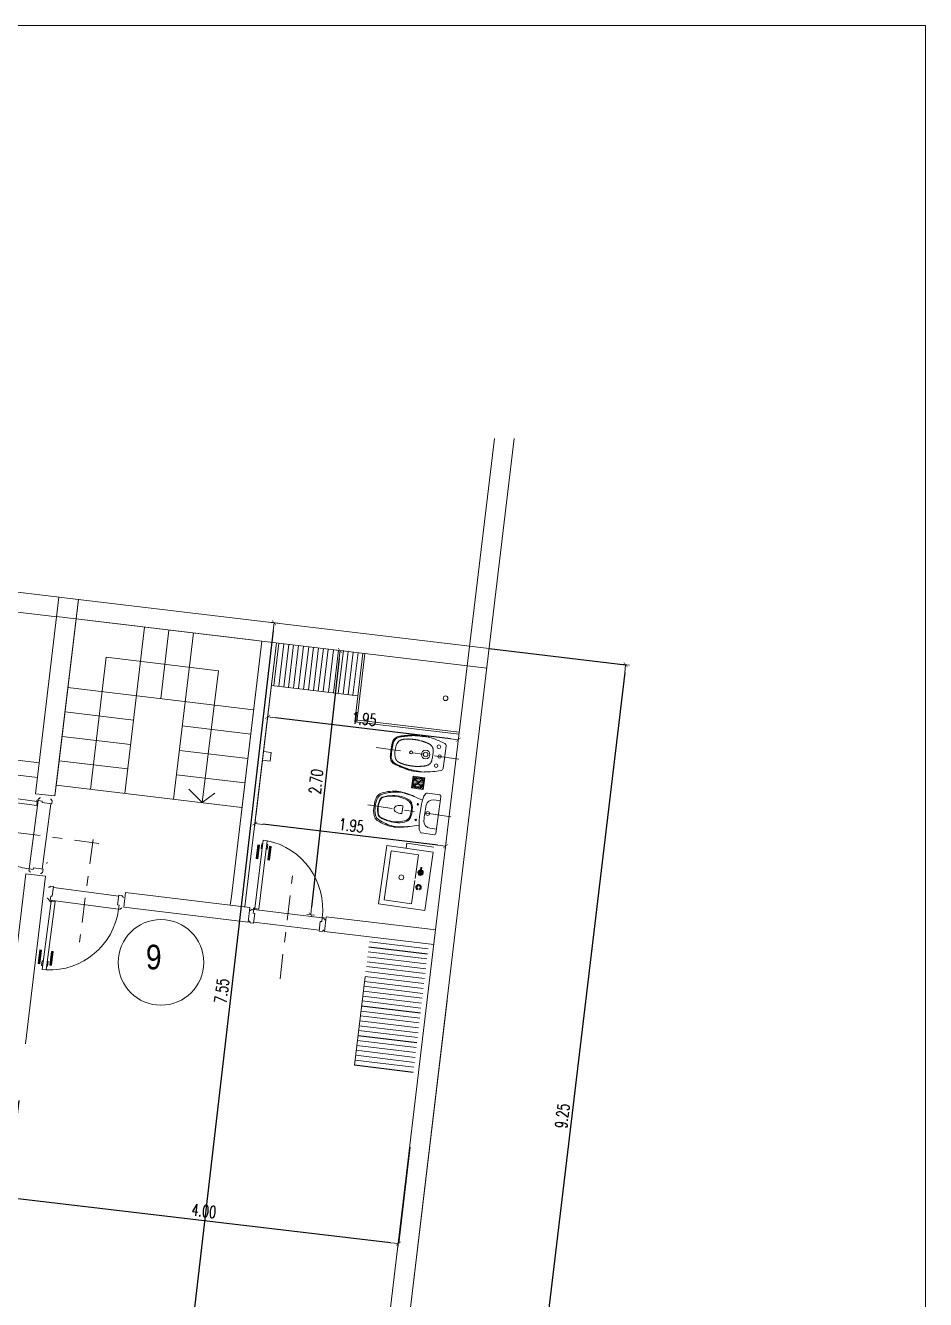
# Model space of a CAD drawing. Header units: millimetres. Extents: x 4525 to 9082, y 179 to 563.
# Drawn here: x 5398.24 to 5407.39, y 530.25 to 543.19 of the extents above; entities that cross this region are included whole.
import ezdxf

# ---------------------------------------------------------------- set-up
doc = ezdxf.new("R2010")
doc.units = ezdxf.units.MM
doc.header["$LTSCALE"] = 100
doc.linetypes.add('ACAD_ISO04W100', pattern=[30, 24, -3, 0, -3])
doc.linetypes.add('DASHDOT2', pattern=[0.5, 0.25, -0.125, 0, -0.125])
doc.layers.get('DEFPOINTS').update_dxf_attribs({"lineweight": 5})
for name, color, linetype, lineweight in [('000-Ejes', 251, 'ACAD_ISO04W100', 5), ('004-Carpinterias', 1, 'Continuous', 18), ('005-Sanitarios', 1, 'Continuous', 18), ('006-Cotas parciales', 7, 'Continuous', 5), ('A01-Barrido', 250, 'Continuous', 5), ('HATCH MUROS', 251, 'Continuous', 9), ('LINEA', 8, 'Continuous', 5), ('SANIT', 12, 'Continuous', 13), ('SANIT-INT', 11, 'Continuous', 5)]:
    doc.layers.add(name, color=color, linetype=linetype, lineweight=lineweight)
doc.styles.add('AREAL', font='ARIALN.TTF')
doc.styles.add('COTAS', font='ROMANS.shx', dxfattribs={"width": 0.7})
doc.dimstyles.new('COTA40', dxfattribs={"dimscale": 0.4, "dimtxt": 0.3, "dimasz": 0.2, "dimexe": 0, "dimexo": 0, "dimgap": 0.09, "dimtad": 1, "dimzin": 0, "dimdsep": 46, "dimtxsty": 'COTAS', "dimblk1": 'COTA_N', "dimblk2": 'COTA_N', "dimsah": 1, "dimcen": 0.1, "dimclrd": 1, "dimclre": 8, "dimclrt": 5, "dimaunit": 1, "dimadec": 3, "dimazin": 0, "dimtfac": 1, "dimtix": 1, "dimtmove": 2, "dimatfit": 3, "dimldrblk": 'COTA_N', "dimfxl": 0, "dimtolj": 1, "dimtzin": 0, "dimarcsym": 0})

# ---------------------------------------------------------------- blocks, each defined once
blk = doc.blocks.new('COTA_N')
for p, q in [((-1, 0), (0, 0)), ((0, 0.5), (0, -0.5))]:
    blk.add_line(p, q)
at = {"const_width": 0.065}
blk.add_lwpolyline([(0.14, 0.14), (0.28, 0.28), (0, 0), (-0.14, -0.14), (-0.28, -0.28)], dxfattribs=at)
blk = doc.blocks.new('*D438')
at = {"layer": '006-Cotas parciales', "color": 1, "lineweight": -2, "ltscale": 100}
blk.add_line((5402.56, 535.943), (5400.78, 536.155), dxfattribs=at)
at = {"layer": 'DEFPOINTS', "color": 0, "ltscale": 100}
for p in [(5400.701, 536.165), (5400.701, 536.165), (5402.639, 535.933)]:
    blk.add_point(p, dxfattribs=at)
at = {"layer": '006-Cotas parciales', "color": 1, "lineweight": -2, "ltscale": 100, "xscale": 0.08000000000000002, "yscale": 0.08000000000000002, "zscale": 0.08000000000000002}
for p, rotation in [((5400.701, 536.165), 173.1886111111585), ((5402.639, 535.933), 353.1886111111585)]:
    blk.add_blockref('COTA_N', p, dxfattribs=dict(at, rotation=rotation))
at = {"layer": '006-Cotas parciales', "color": 5, "ltscale": 100, "insert": (5401.681, 536.144), "char_height": 0.12, "attachment_point": 5, "rotation": 353.1886, "style": 'COTAS'}
blk.add_mtext('\\A1;1.95', dxfattribs=at)
blk = doc.blocks.new('*D439')
at = {"layer": '006-Cotas parciales', "color": 8, "lineweight": -2, "ltscale": 100}
for p, q in [((5402.951, 536.86), (5404.339, 536.694)), ((5401.854, 527.677), (5403.243, 527.511))]:
    blk.add_line(p, q, dxfattribs=at)
at = {"layer": '006-Cotas parciales', "color": 1, "lineweight": -2, "ltscale": 100}
blk.add_line((5404.33, 536.615), (5403.252, 527.59), dxfattribs=at)
at = {"layer": 'DEFPOINTS', "color": 0, "ltscale": 100}
for p in [(5402.951, 536.86), (5401.854, 527.677), (5403.243, 527.511)]:
    blk.add_point(p, dxfattribs=at)
at = {"layer": '006-Cotas parciales', "color": 1, "lineweight": -2, "ltscale": 100, "xscale": 0.08000000000000002, "yscale": 0.08000000000000002, "zscale": 0.08000000000000002}
for p, rotation in [((5404.339, 536.694), 83.18861111112288), ((5403.243, 527.511), 263.1886111111229)]:
    blk.add_blockref('COTA_N', p, dxfattribs=dict(at, rotation=rotation))
at = {"layer": '006-Cotas parciales', "color": 5, "ltscale": 100, "insert": (5403.696, 532.114), "char_height": 0.12, "attachment_point": 5, "rotation": 83.1886, "style": 'COTAS'}
blk.add_mtext('\\A1;9.25', dxfattribs=at)
blk = doc.blocks.new('*D440')
at = {"layer": '006-Cotas parciales', "color": 1, "lineweight": -2, "ltscale": 100}
blk.add_line((5400.756, 537.041), (5399.904, 529.702), dxfattribs=at)
at = {"layer": 'DEFPOINTS', "color": 0, "ltscale": 100}
for p in [(5400.766, 537.121), (5399.894, 529.623), (5399.894, 529.623)]:
    blk.add_point(p, dxfattribs=at)
at = {"layer": '006-Cotas parciales', "color": 1, "lineweight": -2, "ltscale": 100, "xscale": 0.08000000000000002, "yscale": 0.08000000000000002, "zscale": 0.08000000000000002}
for p, rotation in [((5400.766, 537.121), 83.37220355654665), ((5399.894, 529.623), 263.3722035565467)]:
    blk.add_blockref('COTA_N', p, dxfattribs=dict(at, rotation=rotation))
at = {"layer": '006-Cotas parciales', "color": 5, "ltscale": 100, "insert": (5400.235, 533.383), "char_height": 0.12, "attachment_point": 5, "rotation": 83.3722, "style": 'COTAS'}
blk.add_mtext('\\A1;7.55', dxfattribs=at)
blk = doc.blocks.new('*D445')
at = {"layer": '006-Cotas parciales', "color": 8, "lineweight": -2, "ltscale": 100}
for p, q in [((5398.171, 532.269), (5398.054, 531.289)), ((5402.146, 531.797), (5402.03, 530.816))]:
    blk.add_line(p, q, dxfattribs=at)
at = {"layer": '006-Cotas parciales', "color": 1, "lineweight": -2, "ltscale": 100}
blk.add_line((5398.134, 531.279), (5401.95, 530.826), dxfattribs=at)
at = {"layer": 'DEFPOINTS', "color": 0, "ltscale": 100}
for p in [(5398.171, 532.269), (5402.146, 531.797), (5402.03, 530.816)]:
    blk.add_point(p, dxfattribs=at)
at = {"layer": '006-Cotas parciales', "color": 1, "lineweight": -2, "ltscale": 100, "xscale": 0.08000000000000002, "yscale": 0.08000000000000002, "zscale": 0.08000000000000002}
for p, rotation in [((5398.054, 531.289), 173.2225596454289), ((5402.03, 530.816), 353.2225596454289)]:
    blk.add_blockref('COTA_N', p, dxfattribs=dict(at, rotation=rotation))
at = {"layer": '006-Cotas parciales', "color": 5, "ltscale": 100, "insert": (5400.053, 531.148), "char_height": 0.12, "attachment_point": 5, "rotation": 353.2226, "style": 'COTAS'}
blk.add_mtext('\\A1;4.00', dxfattribs=at)
blk = doc.blocks.new('*D448')
at = {"layer": '006-Cotas parciales', "color": 1, "lineweight": -2, "ltscale": 100}
blk.add_line((5402.43, 534.861), (5400.651, 535.074), dxfattribs=at)
at = {"layer": 'DEFPOINTS', "color": 0, "ltscale": 100}
for p in [(5400.572, 535.083), (5400.572, 535.083), (5402.51, 534.852)]:
    blk.add_point(p, dxfattribs=at)
at = {"layer": '006-Cotas parciales', "color": 1, "lineweight": -2, "ltscale": 100, "xscale": 0.08000000000000002, "yscale": 0.08000000000000002, "zscale": 0.08000000000000002}
for p, rotation in [((5400.572, 535.083), 173.1886111111585), ((5402.51, 534.852), 353.1886111111585)]:
    blk.add_blockref('COTA_N', p, dxfattribs=dict(at, rotation=rotation))
at = {"layer": '006-Cotas parciales', "color": 5, "ltscale": 100, "insert": (5401.552, 535.063), "char_height": 0.12, "attachment_point": 5, "rotation": 353.1886, "style": 'COTAS'}
blk.add_mtext('\\A1;1.95', dxfattribs=at)
blk = doc.blocks.new('*D449')
at = {"layer": '006-Cotas parciales', "color": 1, "lineweight": -2, "ltscale": 100}
blk.add_line((5401.428, 536.76), (5401.148, 534.234), dxfattribs=at)
at = {"layer": 'DEFPOINTS', "color": 0, "ltscale": 100}
for p in [(5401.437, 536.839), (5401.139, 534.155), (5401.139, 534.155)]:
    blk.add_point(p, dxfattribs=at)
at = {"layer": '006-Cotas parciales', "color": 1, "lineweight": -2, "ltscale": 100, "xscale": 0.08000000000000002, "yscale": 0.08000000000000002, "zscale": 0.08000000000000002}
for p, rotation in [((5401.437, 536.839), 83.65568717255357), ((5401.139, 534.155), 263.6556871725536)]:
    blk.add_blockref('COTA_N', p, dxfattribs=dict(at, rotation=rotation))
at = {"layer": '006-Cotas parciales', "color": 5, "ltscale": 100, "insert": (5401.193, 535.508), "char_height": 0.12, "attachment_point": 5, "rotation": 83.6557, "style": 'COTAS'}
blk.add_mtext('\\A1;2.70', dxfattribs=at)
blk = doc.blocks.new('INOD-MONACO-AP-PLANTA-CON-DPTO')
at = {"layer": 'SANIT'}
for p, q in [((-0.188, 0), (0.188, 0)), ((-0.204, -0.015), (-0.204, -0.142)), ((0.204, -0.015), (0.204, -0.142)), ((-0.174, -0.172), (-0.197, -0.156)), ((-0.13, -0.179), (-0.156, -0.27)), ((0.127, -0.18), (0.152, -0.27)), ((0.174, -0.172), (0.197, -0.156))]:
    blk.add_line(p, q, dxfattribs=at)
for points in [[(-0.104, -0.3, 0.02892), (-0.111, -0.31, 0.156998), (-0.133, -0.488, 0.072829), (-0.105, -0.587, 0.204333), (-0.084, -0.607, 0.080392), (-0.002, -0.622)], [(-0.002, -0.27, 0.121524), (-0.085, -0.286, 0.060693)], [(-0.002, -0.27, -0.121524), (0.081, -0.286, -0.060693)], [(0.099, -0.3, -0.02892), (0.107, -0.31, -0.156998), (0.129, -0.488, -0.072829), (0.101, -0.587, -0.204333), (0.08, -0.607, -0.080392), (-0.002, -0.622)], [(-0.124, -0.609, 0.122968), (-0.091, -0.634, 0.092568), (-0.002, -0.647, 0.093376)], [(0.12, -0.609, -0.122968), (0.087, -0.634, -0.092568), (-0.002, -0.647, -0.093376)]]:
    blk.add_lwpolyline(points, format="xyb", dxfattribs=at)
for centre, radius, start, end in [((-0.189, -0.017), 0.0168, 83.451, 131.9108), ((0.189, -0.017), 0.0168, 48.0892, 96.549), ((-0.188, -0.015), 0.017, 140.4696, 180), ((0.188, -0.015), 0.017, 0, 39.5304), ((-0.188, -0.142), 0.017, 180, 235.4915), ((-0.165, -0.158), 0.017, 235.4915, 261.4564), ((0, 0.94), 1.127, 261.4564, 278.5436), ((0.165, -0.158), 0.017, 278.5436, 304.5085), ((0.188, -0.142), 0.017, 304.5085, 0), ((0.107, -0.415), 0.285, 170.2891, 184.611), ((0.408, -0.421), 0.583, 165.0356, 174.6982), ((-0.061, -0.336), 0.0558, 115.8294, 139.7492), ((0.057, -0.336), 0.0558, 40.2508, 64.1706), ((-0.412, -0.421), 0.583, 5.3018, 14.9644), ((-0.111, -0.415), 0.285, 357.2885, 9.7109), ((0.245, -0.406), 0.422, 184.3014, 206.071), ((-0.249, -0.406), 0.422, 333.929, 356.9789), ((-0.025, -0.535), 0.123, 207.5391, 216.6672), ((0.021, -0.535), 0.123, 323.3328, 332.4609)]:
    blk.add_arc(centre, radius, start, end, dxfattribs=at)
at = {"layer": 'SANIT-INT'}
for p, q in [((-0.145, 0), (-0.145, -0.067)), ((0.145, 0), (0.145, -0.067)), ((0.002, -0.368), (-0.034, -0.369)), ((0.002, -0.368), (0.037, -0.369))]:
    blk.add_line(p, q, dxfattribs=at)
for points in [[(-0.156, -0.27, 0.058031), (-0.185, -0.429, 0.099768), (-0.142, -0.607, 0.155256), (-0.096, -0.647, 0.093906), (-0.002, -0.66, 0.093906)], [(-0.003, -0.279, 0.08742), (-0.06, -0.286, 0.121524)], [(0.152, -0.27, -0.058031), (0.181, -0.429, -0.099768), (0.138, -0.607, -0.155256), (0.092, -0.647, -0.093906), (-0.002, -0.66, -0.093906)], [(-0.002, -0.279, -0.08742), (0.056, -0.286, -0.121524)]]:
    blk.add_lwpolyline(points, format="xyb", dxfattribs=at)
for centre, radius in [((0, -0.11), 0.02), ((-0.082, -0.221), 0.00743), ((0.078, -0.221), 0.00743)]:
    blk.add_circle(centre, radius, dxfattribs=at)
for centre, radius, start, end in [((-0.075, -0.067), 0.07, 180, 265.7397), ((0.075, -0.067), 0.07, 274.2603, 0), ((0, 0.94), 1.08, 265.7397, 274.2603), ((0.162, -0.448), 0.293, 156.8405, 172.9203), ((-0.036, -0.358), 0.0764, 108.7508, 160.6658), ((-0.034, -0.374), 0.005, 91.9734, 179.8282), ((0.152, -0.375), 0.191, 179.8282, 196.8593), ((-0.149, -0.375), 0.191, 343.1407, 0.1718), ((0.037, -0.374), 0.005, 0.1718, 88.0266), ((0.032, -0.358), 0.0764, 19.3342, 71.2492), ((-0.166, -0.448), 0.293, 7.0797, 23.1595), ((0.219, -0.443), 0.35, 174.9532, 203.9732), ((-0.019, -0.427), 0.0118, 196.8593, 200.5908), ((0.002, -0.419), 0.0346, 200.5908, 269.6445), ((0.001, -0.419), 0.0346, 270.3555, 339.4092), ((0.023, -0.427), 0.0118, 339.4092, 343.1407), ((-0.223, -0.443), 0.35, 336.0268, 5.0468), ((-0.071, -0.572), 0.0321, 203.9732, 250.1669), ((0.005, -0.362), 0.255, 250.1669, 268.5519), ((-0.009, -0.362), 0.255, 271.4481, 289.8331), ((0.067, -0.572), 0.0321, 289.8331, 336.0268)]:
    blk.add_arc(centre, radius, start, end, dxfattribs=at)
blk = doc.blocks.new('BIDE-MONACO-PLANTA')
at = {"layer": 'SANIT'}
blk.add_line((-0.113, 0), (0.113, 0), dxfattribs=at)
for points in [[(-0.14, -0.477), (-0.141, -0.475), (-0.142, -0.472), (-0.143, -0.469), (-0.144, -0.465), (-0.145, -0.462), (-0.146, -0.459), (-0.147, -0.456), (-0.148, -0.452), (-0.149, -0.449), (-0.15, -0.446), (-0.15, -0.443), (-0.151, -0.44), (-0.152, -0.436), (-0.153, -0.433), (-0.154, -0.43), (-0.155, -0.427), (-0.156, -0.423), (-0.156, -0.42), (-0.157, -0.417), (-0.158, -0.414), (-0.159, -0.41), (-0.16, -0.407), (-0.161, -0.404), (-0.161, -0.401), (-0.162, -0.397), (-0.163, -0.394), (-0.164, -0.391), (-0.164, -0.388), (-0.165, -0.385), (-0.166, -0.381), (-0.167, -0.378), (-0.167, -0.375), (-0.168, -0.372), (-0.169, -0.368), (-0.169, -0.365), (-0.17, -0.362), (-0.17, -0.359), (-0.171, -0.356), (-0.172, -0.352), (-0.172, -0.349), (-0.173, -0.346), (-0.173, -0.344)], [(0.14, -0.477), (0.141, -0.475), (0.142, -0.472), (0.143, -0.469), (0.144, -0.465), (0.145, -0.462), (0.146, -0.459), (0.147, -0.456), (0.148, -0.453), (0.148, -0.449), (0.149, -0.446), (0.15, -0.443), (0.151, -0.44), (0.152, -0.436), (0.153, -0.433), (0.154, -0.43), (0.154, -0.427), (0.155, -0.423), (0.156, -0.42), (0.157, -0.417), (0.158, -0.414), (0.159, -0.41), (0.16, -0.407), (0.16, -0.404), (0.161, -0.401), (0.162, -0.398), (0.163, -0.394), (0.163, -0.391), (0.164, -0.388), (0.165, -0.385), (0.166, -0.381), (0.166, -0.378), (0.167, -0.375), (0.168, -0.372), (0.168, -0.369), (0.169, -0.365), (0.17, -0.362), (0.17, -0.359), (0.171, -0.356), (0.171, -0.353), (0.172, -0.349), (0.172, -0.346), (0.173, -0.344)], [(0, -0.541), (-0.044, -0.54), (-0.048, -0.54), (-0.051, -0.539), (-0.054, -0.539), (-0.057, -0.539)], [(0, -0.541), (0.044, -0.54), (0.047, -0.54), (0.051, -0.539), (0.054, -0.539), (0.057, -0.539)], [(0, -0.541), (0, -0.541)], [(0, -0.541), (0, -0.541)]]:
    blk.add_lwpolyline(points, dxfattribs=at)
for centre, radius, start, end in [((-0.113, -0.027), 0.0267, 89.9746, 160.7192), ((0.636, -0.288), 0.82, 160.7445, 172.7215), ((0.113, -0.027), 0.0267, 19.2555, 90), ((-0.636, -0.288), 0.82, 7.2785, 19.2555), ((1.187, -0.228), 1.365, 179.1204, 182.2097), ((-0.985, -0.224), 1.163, 357.2424, 1.9588), ((1.187, -0.221), 1.365, 182.5037, 185.1806), ((-1.187, -0.22), 1.365, 354.7941, 357.4709), ((-0.022, -0.432), 0.126, 201.0557, 217.1205), ((-0.058, -0.455), 0.0844, 219.519, 265.0728), ((0.058, -0.455), 0.0844, 274.9018, 320.4556), ((0.022, -0.432), 0.126, 322.8542, 338.9189), ((-0.05, -0.408), 0.131, 263.6264, 267.3039), ((0.05, -0.408), 0.131, 272.6707, 276.3482)]:
    blk.add_arc(centre, radius, start, end, dxfattribs=at)
at = {"layer": 'SANIT-INT'}
for points in [[(0, -0.122), (-0.013, -0.122), (-0.025, -0.122), (-0.034, -0.123), (-0.042, -0.124), (-0.048, -0.125), (-0.053, -0.125), (-0.057, -0.126), (-0.061, -0.127), (-0.064, -0.128), (-0.067, -0.128), (-0.069, -0.129), (-0.071, -0.13), (-0.073, -0.13), (-0.074, -0.131), (-0.076, -0.132), (-0.077, -0.132), (-0.078, -0.133), (-0.079, -0.134), (-0.08, -0.134), (-0.081, -0.135), (-0.083, -0.136), (-0.083, -0.136), (-0.084, -0.137), (-0.085, -0.138), (-0.086, -0.138), (-0.087, -0.139), (-0.088, -0.14), (-0.088, -0.14), (-0.089, -0.141), (-0.09, -0.142), (-0.091, -0.142), (-0.091, -0.143), (-0.092, -0.143), (-0.092, -0.144), (-0.093, -0.145), (-0.094, -0.146), (-0.094, -0.146), (-0.095, -0.147), (-0.096, -0.148), (-0.097, -0.149), (-0.097, -0.15), (-0.098, -0.151), (-0.099, -0.152), (-0.1, -0.153), (-0.101, -0.155), (-0.102, -0.156), (-0.102, -0.157), (-0.103, -0.158), (-0.104, -0.16), (-0.105, -0.161), (-0.105, -0.162), (-0.106, -0.164), (-0.107, -0.165), (-0.107, -0.166), (-0.108, -0.168), (-0.109, -0.169), (-0.109, -0.17), (-0.11, -0.171), (-0.11, -0.173), (-0.111, -0.174), (-0.112, -0.175), (-0.112, -0.177), (-0.113, -0.178), (-0.113, -0.179), (-0.114, -0.181), (-0.114, -0.182), (-0.115, -0.183), (-0.115, -0.185), (-0.116, -0.186), (-0.116, -0.188), (-0.117, -0.19), (-0.117, -0.191), (-0.118, -0.193), (-0.118, -0.196), (-0.119, -0.198), (-0.12, -0.2), (-0.12, -0.203), (-0.121, -0.205), (-0.121, -0.208), (-0.122, -0.21), (-0.123, -0.213), (-0.123, -0.216), (-0.124, -0.218), (-0.124, -0.221), (-0.125, -0.223), (-0.125, -0.226), (-0.126, -0.229), (-0.126, -0.231), (-0.127, -0.234), (-0.127, -0.236), (-0.128, -0.239), (-0.128, -0.242), (-0.129, -0.244), (-0.129, -0.247), (-0.129, -0.249), (-0.13, -0.252), (-0.13, -0.255), (-0.13, -0.257), (-0.131, -0.26), (-0.131, -0.261)], [(0, -0.122), (0.013, -0.122), (0.025, -0.122), (0.034, -0.123), (0.042, -0.124), (0.048, -0.125), (0.053, -0.125), (0.057, -0.126), (0.061, -0.127), (0.064, -0.128), (0.067, -0.128), (0.069, -0.129), (0.071, -0.13), (0.073, -0.131), (0.074, -0.131), (0.076, -0.132), (0.077, -0.132), (0.078, -0.133), (0.079, -0.134), (0.08, -0.134), (0.081, -0.135), (0.082, -0.136), (0.083, -0.136), (0.084, -0.137), (0.085, -0.138), (0.086, -0.138), (0.087, -0.139), (0.088, -0.14), (0.088, -0.14), (0.089, -0.141), (0.09, -0.142), (0.09, -0.142), (0.091, -0.143), (0.092, -0.144), (0.092, -0.144), (0.093, -0.145), (0.094, -0.146), (0.094, -0.146), (0.095, -0.147), (0.096, -0.148), (0.097, -0.149), (0.097, -0.15), (0.098, -0.151), (0.099, -0.152), (0.1, -0.153), (0.101, -0.155), (0.101, -0.156), (0.102, -0.157), (0.103, -0.158), (0.104, -0.16), (0.105, -0.161), (0.105, -0.162), (0.106, -0.164), (0.107, -0.165), (0.107, -0.166), (0.108, -0.168), (0.109, -0.169), (0.109, -0.17), (0.11, -0.171), (0.11, -0.173), (0.111, -0.174), (0.112, -0.175), (0.112, -0.177), (0.113, -0.178), (0.113, -0.179), (0.114, -0.181), (0.114, -0.182), (0.115, -0.183), (0.115, -0.185), (0.116, -0.186), (0.116, -0.188), (0.117, -0.19), (0.117, -0.191), (0.118, -0.193), (0.118, -0.196), (0.119, -0.198), (0.12, -0.2), (0.12, -0.203), (0.121, -0.205), (0.121, -0.208), (0.122, -0.211), (0.123, -0.213), (0.123, -0.216), (0.124, -0.218), (0.124, -0.221), (0.125, -0.224), (0.125, -0.226), (0.126, -0.229), (0.126, -0.231), (0.127, -0.234), (0.127, -0.237), (0.128, -0.239), (0.128, -0.242), (0.128, -0.244), (0.129, -0.247), (0.129, -0.25), (0.13, -0.252), (0.13, -0.255), (0.13, -0.257), (0.131, -0.26), (0.131, -0.261)], [(-0.13, -0.255), (-0.134, -0.281), (-0.134, -0.282), (-0.134, -0.284), (-0.134, -0.285), (-0.134, -0.287), (-0.134, -0.289), (-0.134, -0.291), (-0.134, -0.293), (-0.135, -0.295), (-0.135, -0.297), (-0.135, -0.3), (-0.135, -0.302), (-0.135, -0.305), (-0.135, -0.307), (-0.135, -0.31), (-0.135, -0.313), (-0.135, -0.315), (-0.135, -0.318), (-0.135, -0.32), (-0.135, -0.323), (-0.135, -0.326), (-0.135, -0.328), (-0.135, -0.331), (-0.135, -0.334), (-0.135, -0.336), (-0.135, -0.339), (-0.135, -0.341), (-0.134, -0.344), (-0.134, -0.347), (-0.134, -0.349), (-0.134, -0.352), (-0.134, -0.354), (-0.134, -0.357), (-0.134, -0.36), (-0.134, -0.362), (-0.134, -0.365), (-0.134, -0.367), (-0.133, -0.37), (-0.133, -0.373), (-0.133, -0.375), (-0.133, -0.378), (-0.132, -0.38), (-0.132, -0.383), (-0.132, -0.386), (-0.132, -0.388), (-0.131, -0.391), (-0.131, -0.393), (-0.13, -0.396), (-0.13, -0.399), (-0.13, -0.401), (-0.129, -0.404), (-0.129, -0.406), (-0.128, -0.409), (-0.128, -0.412), (-0.127, -0.414), (-0.127, -0.417), (-0.126, -0.419), (-0.126, -0.422), (-0.125, -0.424), (-0.125, -0.426), (-0.124, -0.429), (-0.124, -0.431), (-0.123, -0.432), (-0.123, -0.434), (-0.122, -0.436), (-0.122, -0.437), (-0.121, -0.439), (-0.121, -0.44), (-0.121, -0.441), (-0.12, -0.443), (-0.12, -0.444), (-0.119, -0.445), (-0.119, -0.447), (-0.118, -0.448), (-0.118, -0.449), (-0.117, -0.451), (-0.117, -0.452), (-0.116, -0.453), (-0.116, -0.454), (-0.115, -0.456), (-0.114, -0.457), (-0.114, -0.458), (-0.113, -0.46), (-0.113, -0.461), (-0.112, -0.462), (-0.111, -0.464), (-0.11, -0.465), (-0.11, -0.466), (-0.109, -0.467), (-0.108, -0.469), (-0.107, -0.47), (-0.107, -0.471), (-0.106, -0.473), (-0.105, -0.474), (-0.104, -0.475), (-0.103, -0.477), (-0.102, -0.478), (-0.101, -0.479), (-0.099, -0.48), (-0.098, -0.482), (-0.097, -0.483), (-0.095, -0.484), (-0.094, -0.486), (-0.092, -0.487), (-0.09, -0.488), (-0.088, -0.49), (-0.085, -0.491), (-0.082, -0.493), (-0.079, -0.494), (-0.075, -0.496), (-0.071, -0.497), (-0.065, -0.499), (-0.064, -0.499)], [(0.13, -0.255), (0.133, -0.281), (0.134, -0.283), (0.134, -0.284), (0.134, -0.285), (0.134, -0.287), (0.134, -0.289), (0.134, -0.291), (0.134, -0.293), (0.134, -0.295), (0.135, -0.297), (0.135, -0.3), (0.135, -0.302), (0.135, -0.305), (0.135, -0.308), (0.135, -0.31), (0.135, -0.313), (0.135, -0.315), (0.135, -0.318), (0.135, -0.321), (0.135, -0.323), (0.135, -0.326), (0.135, -0.328), (0.135, -0.331), (0.135, -0.334), (0.134, -0.336), (0.134, -0.339), (0.134, -0.341), (0.134, -0.344), (0.134, -0.347), (0.134, -0.349), (0.134, -0.352), (0.134, -0.354), (0.134, -0.357), (0.134, -0.36), (0.134, -0.362), (0.134, -0.365), (0.133, -0.367), (0.133, -0.37), (0.133, -0.373), (0.133, -0.375), (0.133, -0.378), (0.132, -0.38), (0.132, -0.383), (0.132, -0.386), (0.131, -0.388), (0.131, -0.391), (0.131, -0.393), (0.13, -0.396), (0.13, -0.399), (0.129, -0.401), (0.129, -0.404), (0.129, -0.406), (0.128, -0.409), (0.128, -0.412), (0.127, -0.414), (0.127, -0.417), (0.126, -0.419), (0.126, -0.422), (0.125, -0.424), (0.124, -0.426), (0.124, -0.429), (0.123, -0.431), (0.123, -0.433), (0.122, -0.434), (0.122, -0.436), (0.122, -0.437), (0.121, -0.439), (0.121, -0.44), (0.12, -0.442), (0.12, -0.443), (0.119, -0.444), (0.119, -0.445), (0.119, -0.447), (0.118, -0.448), (0.118, -0.449), (0.117, -0.451), (0.117, -0.452), (0.116, -0.453), (0.115, -0.455), (0.115, -0.456), (0.114, -0.457), (0.114, -0.458), (0.113, -0.46), (0.112, -0.461), (0.112, -0.462), (0.111, -0.464), (0.11, -0.465), (0.11, -0.466), (0.109, -0.468), (0.108, -0.469), (0.107, -0.47), (0.106, -0.471), (0.105, -0.473), (0.105, -0.474), (0.104, -0.475), (0.103, -0.477), (0.101, -0.478), (0.1, -0.479), (0.099, -0.481), (0.098, -0.482), (0.097, -0.483), (0.095, -0.484), (0.094, -0.486), (0.092, -0.487), (0.09, -0.488), (0.088, -0.49), (0.085, -0.491), (0.082, -0.493), (0.079, -0.494), (0.075, -0.496), (0.07, -0.497), (0.065, -0.499), (0.063, -0.499)], [(0, -0.55), (-0.008, -0.55), (-0.015, -0.55), (-0.022, -0.549), (-0.027, -0.549), (-0.032, -0.549), (-0.036, -0.549), (-0.04, -0.549), (-0.044, -0.549), (-0.048, -0.549), (-0.051, -0.549), (-0.054, -0.549), (-0.057, -0.549)], [(0, -0.55), (0.008, -0.55), (0.015, -0.55), (0.021, -0.549), (0.027, -0.549), (0.032, -0.549), (0.036, -0.549), (0.04, -0.549), (0.044, -0.549), (0.047, -0.549), (0.051, -0.549), (0.054, -0.549), (0.057, -0.549)]]:
    blk.add_lwpolyline(points, dxfattribs=at)
for centre, radius in [((-0.097, -0.073), 0.0182), ((0, -0.052), 0.0172), ((0.097, -0.073), 0.0182), ((0, -0.195), 0.0437), ((0, -0.195), 0.0229), ((0, -0.344), 0.0151)]:
    blk.add_circle(centre, radius, dxfattribs=at)
for centre, radius, start, end in [((-0.054, -0.459), 0.0941, 195.0663, 210.9763), ((-0.058, -0.455), 0.0938, 214.5877, 265.0728), ((0, -0.277), 0.232, 253.6948, 269.9596), ((0, -0.277), 0.232, 270.015, 286.2798), ((0.058, -0.455), 0.0938, 274.9018, 325.387), ((-0.018, -0.426), 0.174, 331.8708, 340.547), ((-0.05, -0.408), 0.141, 263.6264, 267.3039), ((0.05, -0.408), 0.141, 272.6707, 276.3482)]:
    blk.add_arc(centre, radius, start, end, dxfattribs=at)
for points in [[(-0.178, -0.184), (-0.184, -0.295), (-0.183, -0.316), (-0.179, -0.352), (-0.173, -0.381), (-0.167, -0.407), (-0.157, -0.446), (-0.146, -0.484)], [(0.178, -0.184), (0.184, -0.295), (0.183, -0.316), (0.179, -0.352), (0.173, -0.381), (0.167, -0.407), (0.157, -0.446), (0.146, -0.484)]]:
    blk.add_spline(points, degree=3, dxfattribs=at)
blk = doc.blocks.new('REJILLA')
at = {"layer": 'SANIT-INT', "linetype": 'Continuous'}
for p, q in [((-0.06, -0.06), (-0.06, 0.06)), ((-0.06, 0.06), (0.06, 0.06)), ((-0.06, -0.06), (0.06, 0.06)), ((-0.06, 0.06), (0.06, -0.06)), ((-0.047, 0.016), (-0.047, -0.016)), ((-0.035, 0.036), (-0.035, -0.036)), ((-0.022, 0.045), (-0.022, -0.045)), ((-0.01, 0.049), (-0.01, -0.049)), ((0.003, 0.05), (0.003, -0.05)), ((0.015, 0.048), (0.015, -0.048)), ((0.028, 0.042), (0.028, -0.042)), ((0.04, 0.03), (0.04, -0.03)), ((0.06, 0.06), (0.06, -0.06)), ((0.06, -0.06), (-0.06, -0.06))]:
    blk.add_line(p, q, dxfattribs=at)
for radius in [0.06, 0.05]:
    blk.add_circle((0, 0), radius, dxfattribs=at)
blk = doc.blocks.new('MONACO COMPLETO')
at = {"layer": '000-Ejes', "linetype": 'DASHDOT2', "ltscale": 0.01}
for p, q in [((-0.127, 0.59), (0.765, 0.59)), ((-0.127, 0), (0.765, 0))]:
    blk.add_line(p, q, dxfattribs=at)
at = {"layer": '004-Carpinterias', "ltscale": 0.01, "rotation": 90}
blk.add_blockref('INOD-MONACO-AP-PLANTA-CON-DPTO', (0, 0), dxfattribs=at)
at = {"layer": '005-Sanitarios', "rotation": 90}
blk.add_blockref('REJILLA', (0.25, 0.295), dxfattribs=at)
at = {"layer": 'LINEA', "ltscale": 0.01, "rotation": 90}
blk.add_blockref('BIDE-MONACO-PLANTA', (0.02, 0.59), dxfattribs=at)
blk = doc.blocks.new('PUERTA 0.70 DURLOCK')
at = {"layer": '000-Ejes', "linetype": 'DASHDOT2', "ltscale": 0.01}
blk.add_line((0.38, -0.647), (0.38, 0.407), dxfattribs=at)
at = {"layer": '004-Carpinterias', "linetype": 'Continuous'}
for p, q in [((0.009, 0.675), (-0.009, 0.675)), ((-0.009, 0.535), (-0.009, 0.675)), ((0.009, 0.535), (0.009, 0.675)), ((0.039, 0.69), (0.029, 0.69)), ((0.029, 0.642), (0.029, 0.69)), ((0.081, 0.69), (0.091, 0.69)), ((0.091, 0.642), (0.091, 0.69)), ((0.111, 0.675), (0.129, 0.675)), ((0.111, 0.535), (0.111, 0.675)), ((0.129, 0.535), (0.129, 0.675)), ((0.009, 0.535), (-0.009, 0.535)), ((0.039, 0.642), (0.029, 0.642)), ((0.081, 0.642), (0.091, 0.642)), ((0.111, 0.535), (0.129, 0.535)), ((0.01, 0.01), (0, 0.01)), ((0, 0), (0, 0.01)), ((0.03, 0.02), (0.01, 0.02)), ((0.01, 0.01), (0.01, 0.02)), ((0.03, -0.02), (0.03, 0.02)), ((0.73, 0.02), (0.75, 0.02)), ((0.73, -0.02), (0.73, 0.02)), ((0.75, 0.01), (0.75, 0.02)), ((0.75, 0.01), (0.76, 0.01)), ((0.76, 0), (0.76, 0.01)), ((0, -0.11), (0, -0.1)), ((0, -0.11), (0.01, -0.11)), ((0.01, -0.11), (0.01, -0.12)), ((0.01, -0.12), (0.045, -0.12)), ((0.045, -0.02), (0.03, -0.02)), ((0.045, -0.02), (0.045, -0.12)), ((0.715, -0.02), (0.715, -0.12)), ((0.715, -0.02), (0.73, -0.02)), ((0.75, -0.12), (0.715, -0.12)), ((0.76, -0.11), (0.75, -0.11)), ((0.75, -0.11), (0.75, -0.12)), ((0.76, -0.11), (0.76, -0.1))]:
    blk.add_line(p, q, dxfattribs=at)
at = {"layer": '004-Carpinterias', "ltscale": 0.01, "const_width": 0.02}
for points in [[(0, 0.535), (0, 0.675)], [(0.122, 0.535), (0.12, 0.675)]]:
    blk.add_lwpolyline(points, dxfattribs=at)
at = {"layer": '004-Carpinterias', "linetype": 'Continuous'}
blk.add_lwpolyline([(0.039, 0.729), (0.039, 0.029), (0.081, 0.029), (0.081, 0.729)], close=True, dxfattribs=at)
at = {"layer": 'A01-Barrido', "linetype": 'Continuous'}
for p, q in [((0.73, 0.02), (0.03, 0.02)), ((0.715, -0.11), (0.045, -0.11))]:
    blk.add_line(p, q, dxfattribs=at)
blk.add_circle((0.032, 0.028), 0.0075, dxfattribs=at)
blk.add_arc((0.023, 0.024), 0.707, 359.6656, 85.2747, dxfattribs=at)

msp = doc.modelspace()

# ---------------------------------------------------------------- linework, layer by layer
at = {"layer": 'HATCH MUROS', "color": 4, "linetype": 'ByBlock', "ltscale": 100}
for p, q in [((5369.83, 543.185), (5407.387, 543.185)), ((5407.387, 543.185), (5407.387, 521.893))]:
    msp.add_line(p, q, dxfattribs=at)
at = {"layer": 'HATCH MUROS', "color": 0, "ltscale": 100}
for p, q in [((5403.005, 538.99), (5402.405, 533.977)), ((5403.206, 538.99), (5402.604, 533.953)), ((5391.777, 538.198), (5398.582, 537.379)), ((5391.754, 538), (5398.558, 537.181)), ((5398.58, 537.382), (5398.342, 535.385)), ((5398.779, 537.359), (5398.54, 535.362)), ((5398.562, 535.545), (5398.779, 537.357)), ((5402.951, 536.86), (5398.58, 537.381)), ((5402.951, 536.86), (5398.58, 537.381)), ((5398.54, 535.362), (5398.755, 537.159)), ((5398.54, 535.362), (5398.755, 537.159)), ((5402.927, 536.661), (5398.556, 537.183)), ((5402.927, 536.661), (5398.556, 537.183)), ((5399.351, 537.088), (5398.755, 537.159)), ((5398.755, 537.159), (5400.564, 536.943)), ((5399.351, 537.088), (5398.755, 537.159)), ((5398.755, 537.159), (5400.564, 536.943)), ((5399.248, 535.388), (5399.45, 537.076)), ((5399.248, 535.388), (5399.45, 537.076)), ((5399.615, 536.351), (5399.698, 537.046)), ((5399.615, 536.351), (5399.698, 537.046)), ((5399.745, 535.329), (5399.946, 537.017)), ((5399.745, 535.329), (5399.946, 537.017)), ((5400.332, 534.34), (5400.642, 536.933)), ((5400.431, 535.171), (5400.642, 536.933)), ((5400.481, 534.323), (5400.79, 536.916)), ((5400.58, 535.153), (5400.79, 536.916)), ((5401.586, 536.116), (5401.669, 536.811)), ((5401.606, 536.114), (5401.689, 536.809)), ((5400.558, 536.238), (5398.672, 536.464)), ((5398.672, 536.464), (5400.558, 536.238)), ((5400.558, 536.238), (5398.672, 536.464)), ((5398.672, 536.464), (5400.558, 536.238)), ((5399.337, 536.133), (5398.642, 536.216)), ((5399.337, 536.133), (5398.642, 536.216)), ((5402.646, 535.99), (5401.586, 536.116)), ((5402.648, 536.01), (5401.589, 536.136)), ((5400.529, 535.99), (5399.834, 536.073)), ((5400.529, 535.99), (5399.834, 536.073)), ((5398.379, 535.699), (5397.1, 535.852)), ((5399.308, 535.884), (5398.613, 535.967)), ((5399.308, 535.884), (5398.613, 535.967)), ((5399.278, 535.636), (5398.583, 535.719)), ((5399.278, 535.636), (5398.583, 535.719)), ((5400.499, 535.742), (5399.804, 535.825)), ((5400.499, 535.742), (5399.804, 535.825)), ((5400.726, 535.715), (5400.648, 535.725)), ((5400.737, 535.803), (5400.659, 535.813)), ((5400.737, 535.803), (5400.726, 535.715)), ((5398.361, 535.55), (5397.082, 535.703)), ((5398.54, 535.362), (5398.562, 535.545)), ((5400.44, 535.245), (5398.553, 535.471)), ((5400.44, 535.245), (5398.553, 535.471)), ((5400.47, 535.494), (5399.774, 535.577)), ((5400.47, 535.494), (5399.774, 535.577)), ((5398.54, 535.362), (5398.342, 535.385)), ((5398.244, 534.571), (5398.041, 532.87)), ((5398.443, 534.547), (5398.244, 534.571)), ((5398.24, 532.846), (5398.443, 534.547)), ((5399.255, 534.38), (5399.238, 534.231)), ((5400.321, 534.253), (5399.255, 534.38)), ((5400.321, 534.253), (5400.332, 534.34)), ((5400.47, 534.235), (5400.481, 534.323)), ((5400.502, 534.08), (5399.238, 534.231)), ((5400.52, 534.229), (5400.321, 534.253)), ((5400.52, 534.229), (5400.502, 534.08)), ((5402.409, 534.003), (5401.297, 534.136)), ((5402.391, 533.854), (5401.279, 533.987)), ((5401.854, 527.677), (5402.604, 533.953)), ((5401.857, 529.388), (5402.405, 533.977)), ((5402.524, 533.284), (5401.854, 527.677))]:
    msp.add_line(p, q, dxfattribs=at)
at = {"layer": 'HATCH MUROS', "ltscale": 100}
for p, q in [((5400.765, 536.482), (5400.816, 536.913)), ((5400.814, 536.476), (5400.866, 536.907)), ((5400.814, 536.476), (5400.866, 536.907)), ((5400.864, 536.47), (5400.916, 536.901)), ((5400.914, 536.464), (5400.965, 536.895)), ((5400.963, 536.458), (5401.015, 536.889)), ((5401.013, 536.452), (5401.064, 536.884)), ((5401.067, 536.446), (5401.119, 536.877)), ((5401.117, 536.44), (5401.168, 536.871)), ((5401.166, 536.434), (5401.218, 536.865)), ((5401.216, 536.428), (5401.268, 536.859)), ((5401.266, 536.422), (5401.317, 536.853)), ((5401.32, 536.416), (5401.371, 536.847)), ((5401.37, 536.41), (5401.421, 536.841)), ((5401.419, 536.404), (5401.471, 536.835)), ((5401.469, 536.398), (5401.52, 536.829)), ((5401.518, 536.392), (5401.57, 536.823)), ((5401.568, 536.386), (5401.62, 536.817)), ((5401.618, 536.38), (5400.739, 536.485)), ((5401.722, 533.779), (5402.319, 533.707)), ((5401.728, 533.828), (5402.325, 533.756)), ((5401.729, 533.831), (5402.325, 533.759)), ((5401.729, 533.828), (5402.325, 533.756)), ((5401.735, 533.88), (5402.331, 533.808)), ((5401.711, 533.679), (5402.307, 533.608)), ((5401.717, 533.729), (5402.313, 533.657)), ((5401.692, 533.526), (5401.585, 532.627)), ((5401.692, 533.528), (5402.289, 533.456)), ((5401.693, 533.53), (5402.289, 533.459)), ((5401.693, 533.528), (5402.289, 533.456)), ((5401.699, 533.58), (5402.295, 533.508)), ((5401.705, 533.63), (5402.301, 533.558)), ((5401.68, 533.429), (5402.277, 533.357)), ((5401.686, 533.478), (5402.283, 533.407)), ((5401.662, 533.28), (5402.259, 533.208)), ((5401.668, 533.329), (5402.265, 533.258)), ((5401.674, 533.379), (5402.271, 533.307)), ((5401.644, 533.128), (5402.241, 533.057)), ((5401.65, 533.178), (5402.247, 533.106)), ((5401.656, 533.23), (5402.253, 533.158)), ((5401.656, 533.228), (5402.253, 533.156)), ((5401.657, 533.228), (5402.253, 533.156)), ((5401.632, 533.029), (5402.229, 532.957)), ((5401.638, 533.079), (5402.235, 533.007)), ((5401.614, 532.878), (5402.211, 532.806)), ((5401.62, 532.93), (5402.217, 532.858)), ((5401.62, 532.928), (5402.217, 532.856)), ((5401.621, 532.927), (5402.217, 532.856)), ((5401.626, 532.98), (5402.223, 532.908)), ((5401.602, 532.779), (5402.199, 532.707)), ((5401.608, 532.828), (5402.205, 532.756)), ((5401.584, 532.63), (5402.181, 532.558)), ((5401.585, 532.627), (5402.181, 532.555)), ((5401.59, 532.679), (5402.187, 532.607)), ((5401.596, 532.729), (5402.193, 532.657))]:
    msp.add_line(p, q, dxfattribs=at)
at = {"layer": 'HATCH MUROS', "color": 2, "ltscale": 100}
for p, q in [((5398.901, 535.429), (5399.061, 536.77)), ((5398.901, 535.429), (5399.061, 536.77)), ((5399.061, 536.77), (5400.203, 536.633)), ((5399.061, 536.77), (5400.203, 536.633)), ((5400.203, 536.633), (5400.034, 535.294)), ((5400.203, 536.633), (5400.034, 535.294)), ((5400.034, 535.294), (5399.9, 535.431)), ((5399.9, 535.431), (5400.034, 535.294)), ((5400.034, 535.294), (5399.9, 535.431)), ((5399.9, 535.431), (5400.034, 535.294)), ((5400.034, 535.294), (5400.165, 535.39)), ((5400.034, 535.294), (5400.165, 535.39))]:
    msp.add_line(p, q, dxfattribs=at)
at = {"layer": 'HATCH MUROS', "color": 6, "ltscale": 100}
for p, q in [((5398.54, 535.362), (5398.562, 535.545)), ((5398.458, 534.675), (5398.46, 534.689)), ((5401.854, 527.677), (5402.524, 533.284))]:
    msp.add_line(p, q, dxfattribs=at)
at = {"layer": 'HATCH MUROS', "color": 0, "linetype": 'ByBlock', "ltscale": 100}
msp.add_line((5401.297, 534.136), (5401.279, 533.987), dxfattribs=at)
at = {"layer": 'HATCH MUROS', "color": 0, "ltscale": 100}
for centre, radius in [((5402.509, 536.354), 0.0237), ((5399.617, 533.672), 0.435)]:
    msp.add_circle(centre, radius, dxfattribs=at)
at = {"layer": 'SANIT', "ltscale": 0.01, "extrusion": (0.001329, 0.009276, 0.999956)}
for p, q in [((5402.248, 534.561, 0), (5402.258, 534.636, 0)), ((5402.257, 534.56, 0), (5402.248, 534.561, 0)), ((5402.268, 534.634, 0), (5402.257, 534.56, 0)), ((5402.258, 534.636, 0), (5402.268, 534.634, 0)), ((5402.243, 534.456, 0), (5402.233, 534.457, 0))]:
    msp.add_line(p, q, dxfattribs=at)
at = {"layer": 'SANIT', "ltscale": 0.01}
msp.add_lwpolyline([(5402.383, 534.792), (5402.297, 534.198), (5401.827, 534.266), (5401.912, 534.859)], close=True, dxfattribs=at)
at = {"layer": 'SANIT-INT'}
for points in [[(5402.11, 534.831), (5402.117, 534.881), (5402.39, 534.842)], [(5402.198, 534.505), (5402.164, 534.268), (5401.884, 534.308), (5401.955, 534.803), (5402.235, 534.763), (5402.201, 534.525)]]:
    msp.add_lwpolyline(points, dxfattribs=at)
at = {"layer": 'SANIT-INT', "extrusion": (0.001329, 0.009276, 0.999956)}
msp.add_circle((5402.055, 534.446, 12.137), 0.025, dxfattribs=at)
for centre, radius, start, end in [((5402.251, 534.493, 12.138), 0.0275, 92.3228, 71.3714), ((5402.251, 534.493, 12.138), 0.0175, 98.4486, 245.2455), ((5402.251, 534.493, 12.138), 0.0175, 278.4486, 65.2455), ((5402.23, 534.345, 12.136), 0.0275, 272.3228, 251.3714), ((5402.23, 534.345, 12.136), 0.0175, 98.4486, 245.2455), ((5402.23, 534.345, 12.136), 0.0175, 278.4486, 65.2455)]:
    msp.add_arc(centre, radius, start, end, dxfattribs=at)

# ---------------------------------------------------------------- block references
at = {"layer": '004-Carpinterias', "xscale": -1}
for p, rotation in [((5398.394, 535.342), 82.45999052381705), ((5398.465, 534.329), 172.4599905238154)]:
    msp.add_blockref('PUERTA 0.70 DURLOCK', p, dxfattribs=dict(at, rotation=rotation))
at = {"layer": '004-Carpinterias', "rotation": 353.0273015976584}
msp.add_blockref('PUERTA 0.70 DURLOCK', (5400.528, 534.194), dxfattribs=at)
at = {"layer": '005-Sanitarios', "xscale": -1, "rotation": 351.8474249415345}
msp.add_blockref('MONACO COMPLETO', (5402.436, 535.168), dxfattribs=at)

# ---------------------------------------------------------------- texts
at = {"style": 'AREAL'}
msp.add_text('9', height=0.25, dxfattribs=at).set_placement((5399.464, 533.601, -1.1))

# ---------------------------------------------------------------- dimensions: what is measured, and where the dimension line sits
at = {"layer": '006-Cotas parciales', "ltscale": 100}
for p1, p2, distance, picture, middle in [((5400.766, 537.121), (5399.894, 529.623), 0, '*D440', (5400.235, 533.383)), ((5401.437, 536.839), (5401.139, 534.155), 0, '*D449', (5401.193, 535.508)), ((5402.951, 536.86), (5401.854, 527.677), 1.398, '*D439', (5403.696, 532.114)), ((5398.171, 532.269), (5402.146, 531.797), -0.988, '*D445', (5400.053, 531.148))]:
    dim = msp.add_aligned_dim(p1=p1, p2=p2, distance=distance, dimstyle='COTA40', dxfattribs=at)
    dim.commit()
    dim.dimension.update_dxf_attribs({"geometry": picture, "text_midpoint": middle})
at = {"layer": '006-Cotas parciales', "color": 4, "ltscale": 100}
for p1, p2, picture, middle in [((5402.639, 535.933), (5400.701, 536.165), '*D438', (5401.681, 536.144)), ((5402.51, 534.852), (5400.572, 535.083), '*D448', (5401.552, 535.063))]:
    dim = msp.add_aligned_dim(p1=p1, p2=p2, distance=0, dimstyle='COTA40', dxfattribs=at)
    dim.commit()
    dim.dimension.update_dxf_attribs({"geometry": picture, "text_midpoint": middle})

doc.saveas('drawing.dxf')
